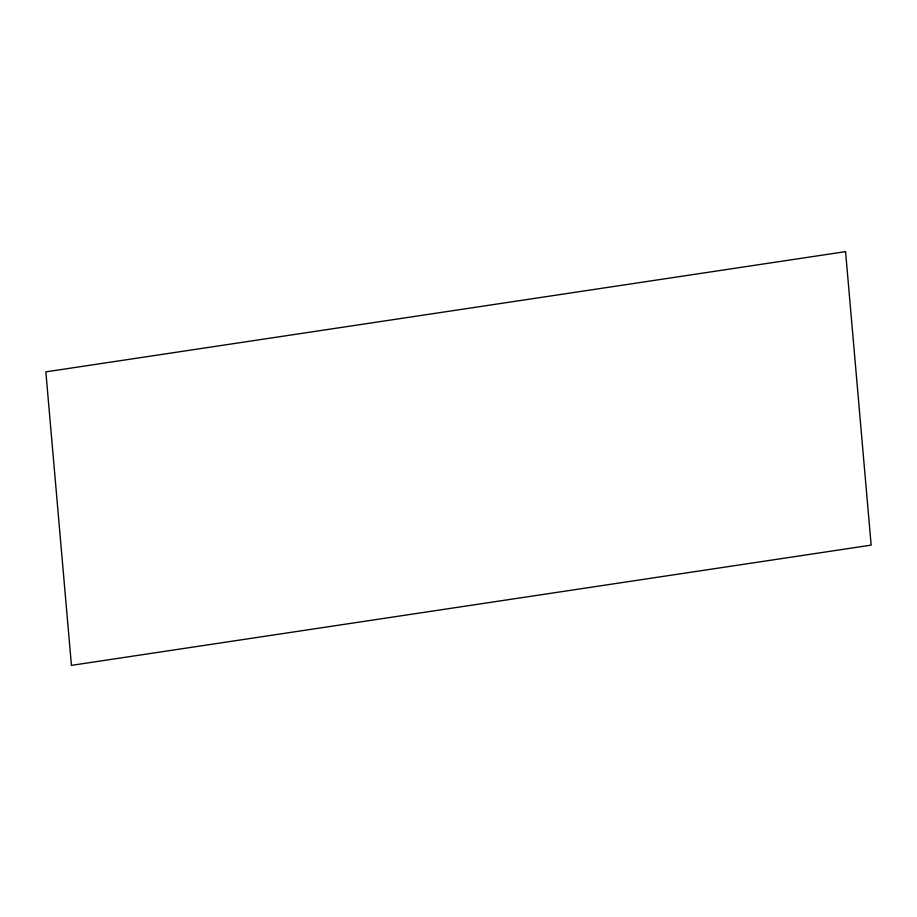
<?xml version="1.0" encoding="UTF-8"?>
<svg xmlns="http://www.w3.org/2000/svg" width="917" height="917" viewBox="0 0 917 917"><rect width="100%" height="100%" fill="white"/><g stroke="black" fill="none" stroke-linecap="round" stroke-linejoin="round"><path stroke-width="1.38" d="M845.566 251.636L45.85 371.866L71.434 665.364L871.15 545.134L845.566 251.636"/></g></svg>
